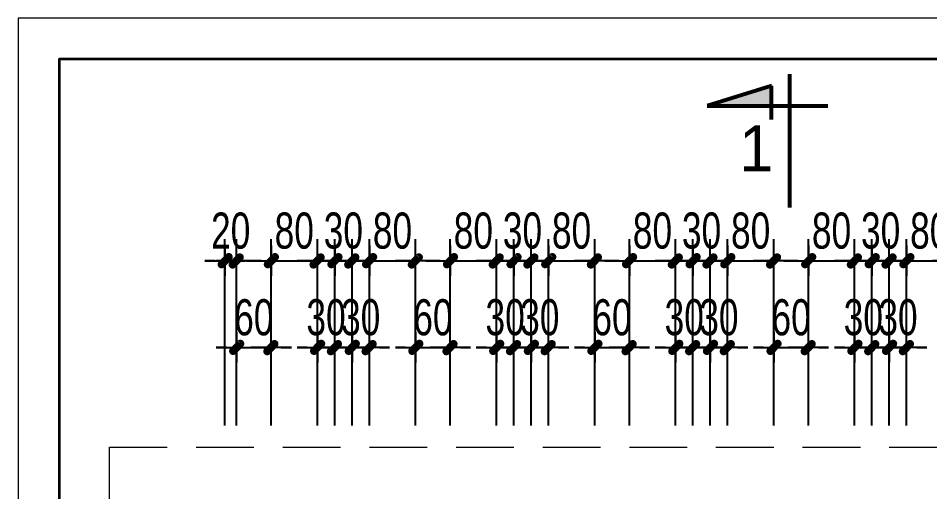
# Model space of a CAD drawing. Header units: inches. Extents: x 88947 to 296847, y 35049 to 161062.
# Drawn here: x 208454 to 210032, y 76143 to 76963 of the extents above; entities that cross this region are included whole.
import ezdxf
from ezdxf.enums import TextEntityAlignment as Align

# ---------------------------------------------------------------- set-up
doc = ezdxf.new("R2010")
doc.units = ezdxf.units.IN
doc.header["$MEASUREMENT"] = 0
doc.header["$PDMODE"] = 1
doc.linetypes.add('DASHED', pattern=[0.75, 0.5, -0.25])
for name, color, linetype, lineweight in [('A-Dims', 145, 'Continuous', 25), ('A-Text', 30, 'Continuous', 9), ('A-Wall', 2, 'Continuous', 35), ('DIM', 7, 'Continuous', 25), ('KHUNG 2', 144, 'Continuous', 18), ('NETCAT', 4, 'Continuous', 53)]:
    doc.layers.add(name, color=color, linetype=linetype, lineweight=lineweight)
doc.styles.add('tieude', font='VSOUVB.TTF')
doc.styles.add('VNI-HELVE', font='VHELVEN.TTF')
doc.styles.add('VNI-HELVE-CONDENSE', font='VNARIAL.TTF', dxfattribs={"width": 0.7})
doc.dimstyles.new('TAS-50', dxfattribs={"dimscale": 25, "dimtxt": 2.5, "dimasz": 0.7, "dimexe": 1.5, "dimexo": 1.5, "dimgap": 0.8, "dimtad": 1, "dimdec": 0, "dimzin": 3, "dimdsep": 46, "dimtxsty": 'VNI-HELVE-CONDENSE', "dimblk": 'TICK', "dimcen": 2.5, "dimclrt": 71, "dimazin": 2, "dimtfac": 0.75, "dimtdec": 0, "dimtix": 1, "dimtmove": 2, "dimatfit": 2, "dimldrblk": 'TICK123', "dimfxl": 1.5, "dimtolj": 1, "dimtzin": 0, "dimarcsym": 0})

# ---------------------------------------------------------------- blocks, each defined once
blk = doc.blocks.new('khung ten')
at = {"layer": 'A-Wall', "ltscale": 0.7}
blk.add_lwpolyline([(267204.1, -219099.4), (305804.1, -219099.4), (305804.1, -190799.4), (267204.1, -190799.4)], close=True, dxfattribs=at)
at = {"layer": 'KHUNG 2', "ltscale": 0.7}
blk.add_lwpolyline([(267004.1, -219299.4), (306004.1, -219299.4), (306004.1, -190599.4), (267004.1, -190599.4)], close=True, dxfattribs=at)
blk = doc.blocks.new('TICK')
at = {"layer": 'A-Dims', "color": 1}
for p, q in [((0, 1.5), (0, -1.5)), ((-2, 0), (2, 0))]:
    blk.add_line(p, q, dxfattribs=at)
at = {"layer": 'A-Dims', "color": 1, "const_width": 0.788}
blk.add_lwpolyline([(-0.334, -0.349), (0.383, 0.378)], dxfattribs=at)
at = {"layer": 'A-Dims', "color": 1, "const_width": 0.394}
for points in [[(0.244, 0.517, -0.414214), (0.523, 0.517, -1)], [(0.523, 0.517, -0.414214), (0.523, 0.238, -1)], [(-0.473, -0.21, 0.414214), (-0.473, -0.488, 1)], [(-0.473, -0.488, 0.414214), (-0.195, -0.488, 1)]]:
    blk.add_lwpolyline(points, format="xyb", dxfattribs=at)
blk = doc.blocks.new('*D1277')
at = {"layer": 'Defpoints', "color": 0}
for p in [(208832.2, 76542.8), (208812.2, 76220.5), (208832.2, 76220.5)]:
    blk.add_point(p, dxfattribs=at)
at = {"layer": 'DIM', "color": 0, "lineweight": -2}
for p, q in [((208812.2, 76258), (208812.2, 76580.3)), ((208832.2, 76258), (208832.2, 76580.3)), ((208794.7, 76542.8), (208777.2, 76542.8)), ((208812.2, 76542.8), (208832.2, 76542.8)), ((208849.7, 76542.8), (208867.2, 76542.8))]:
    blk.add_line(p, q, dxfattribs=at)
at = {"layer": 'DIM', "color": 0, "lineweight": -2, "xscale": 17.5, "yscale": 17.5, "zscale": 17.5}
blk.add_blockref('TICK', (208812.2, 76542.8), dxfattribs=at)
at = {"layer": 'DIM', "color": 0, "lineweight": -2, "xscale": 17.5, "yscale": 17.5, "zscale": 17.5, "rotation": 180}
blk.add_blockref('TICK', (208832.2, 76542.8), dxfattribs=at)
at = {"layer": 'DIM', "color": 71, "insert": (208822.2, 76594.7), "char_height": 62.5, "attachment_point": 5, "style": 'VNI-HELVE-CONDENSE'}
blk.add_mtext('\\A1;20', dxfattribs=at)
blk = doc.blocks.new('TICK123')
at = {"layer": 'A-Dims', "color": 1}
blk.add_lwpolyline([(0.046, 0, 0, 0.84, 0), (-2.111, 0, 8.4, 8.4, 0)], format="xyseb", dxfattribs=at)
blk = doc.blocks.new('*D1278')
at = {"layer": 'Defpoints', "color": 0}
for p in [(208892.2, 76392.8), (208832.2, 76220.5), (208892.2, 76220.5)]:
    blk.add_point(p, dxfattribs=at)
at = {"layer": 'DIM', "color": 0, "lineweight": -2}
for p, q in [((208832.2, 76258), (208832.2, 76430.3)), ((208892.2, 76258), (208892.2, 76430.3)), ((208814.7, 76392.8), (208797.2, 76392.8)), ((208832.2, 76392.8), (208892.2, 76392.8)), ((208909.7, 76392.8), (208927.2, 76392.8))]:
    blk.add_line(p, q, dxfattribs=at)
at = {"layer": 'DIM', "color": 0, "lineweight": -2, "xscale": 17.5, "yscale": 17.5, "zscale": 17.5}
blk.add_blockref('TICK', (208832.2, 76392.8), dxfattribs=at)
at = {"layer": 'DIM', "color": 0, "lineweight": -2, "xscale": 17.5, "yscale": 17.5, "zscale": 17.5, "rotation": 180}
blk.add_blockref('TICK', (208892.2, 76392.8), dxfattribs=at)
at = {"layer": 'DIM', "color": 71, "insert": (208862.2, 76444.7), "char_height": 62.5, "attachment_point": 5, "style": 'VNI-HELVE-CONDENSE'}
blk.add_mtext('\\A1;60', dxfattribs=at)
blk = doc.blocks.new('*D1279')
at = {"layer": 'Defpoints', "color": 0}
for p in [(208972.2, 76542.8), (208892.2, 76220.5), (208972.2, 76220.5)]:
    blk.add_point(p, dxfattribs=at)
at = {"layer": 'DIM', "color": 0, "lineweight": -2}
for p, q in [((208892.2, 76258), (208892.2, 76580.3)), ((208972.2, 76258), (208972.2, 76580.3)), ((208874.7, 76542.8), (208857.2, 76542.8)), ((208892.2, 76542.8), (208972.2, 76542.8)), ((208989.7, 76542.8), (209007.2, 76542.8))]:
    blk.add_line(p, q, dxfattribs=at)
at = {"layer": 'DIM', "color": 0, "lineweight": -2, "xscale": 17.5, "yscale": 17.5, "zscale": 17.5}
blk.add_blockref('TICK', (208892.2, 76542.8), dxfattribs=at)
at = {"layer": 'DIM', "color": 0, "lineweight": -2, "xscale": 17.5, "yscale": 17.5, "zscale": 17.5, "rotation": 180}
blk.add_blockref('TICK', (208972.2, 76542.8), dxfattribs=at)
at = {"layer": 'DIM', "color": 71, "insert": (208932.2, 76594.7), "char_height": 62.5, "attachment_point": 5, "style": 'VNI-HELVE-CONDENSE'}
blk.add_mtext('\\A1;80', dxfattribs=at)
blk = doc.blocks.new('*D1280')
at = {"layer": 'Defpoints', "color": 0}
for p in [(209002.2, 76392.8), (208972.2, 76220.5), (209002.2, 76220.5)]:
    blk.add_point(p, dxfattribs=at)
at = {"layer": 'DIM', "color": 0, "lineweight": -2}
for p, q in [((208972.2, 76258), (208972.2, 76430.3)), ((209002.2, 76258), (209002.2, 76430.3)), ((208954.7, 76392.8), (208937.2, 76392.8)), ((208972.2, 76392.8), (209002.2, 76392.8)), ((209019.7, 76392.8), (209037.2, 76392.8))]:
    blk.add_line(p, q, dxfattribs=at)
at = {"layer": 'DIM', "color": 0, "lineweight": -2, "xscale": 17.5, "yscale": 17.5, "zscale": 17.5}
blk.add_blockref('TICK', (208972.2, 76392.8), dxfattribs=at)
at = {"layer": 'DIM', "color": 0, "lineweight": -2, "xscale": 17.5, "yscale": 17.5, "zscale": 17.5, "rotation": 180}
blk.add_blockref('TICK', (209002.2, 76392.8), dxfattribs=at)
at = {"layer": 'DIM', "color": 71, "insert": (208987.2, 76444.8), "char_height": 62.5, "attachment_point": 5, "style": 'VNI-HELVE-CONDENSE'}
blk.add_mtext('\\A1;30', dxfattribs=at)
blk = doc.blocks.new('*D1281')
at = {"layer": 'Defpoints', "color": 0}
for p in [(209032.2, 76542.8), (209002.2, 76220.5), (209032.2, 76220.5)]:
    blk.add_point(p, dxfattribs=at)
at = {"layer": 'DIM', "color": 0, "lineweight": -2}
for p, q in [((209002.2, 76258), (209002.2, 76580.3)), ((209032.2, 76258), (209032.2, 76580.3)), ((208984.7, 76542.8), (208967.2, 76542.8)), ((209002.2, 76542.8), (209032.2, 76542.8)), ((209049.7, 76542.8), (209067.2, 76542.8))]:
    blk.add_line(p, q, dxfattribs=at)
at = {"layer": 'DIM', "color": 0, "lineweight": -2, "xscale": 17.5, "yscale": 17.5, "zscale": 17.5}
blk.add_blockref('TICK', (209002.2, 76542.8), dxfattribs=at)
at = {"layer": 'DIM', "color": 0, "lineweight": -2, "xscale": 17.5, "yscale": 17.5, "zscale": 17.5, "rotation": 180}
blk.add_blockref('TICK', (209032.2, 76542.8), dxfattribs=at)
at = {"layer": 'DIM', "color": 71, "insert": (209017.2, 76594.8), "char_height": 62.5, "attachment_point": 5, "style": 'VNI-HELVE-CONDENSE'}
blk.add_mtext('\\A1;30', dxfattribs=at)
blk = doc.blocks.new('*D1282')
at = {"layer": 'Defpoints', "color": 0}
for p in [(209062.2, 76392.8), (209032.2, 76220.5), (209062.2, 76220.5)]:
    blk.add_point(p, dxfattribs=at)
at = {"layer": 'DIM', "color": 0, "lineweight": -2}
for p, q in [((209032.2, 76258), (209032.2, 76430.3)), ((209062.2, 76258), (209062.2, 76430.3)), ((209014.7, 76392.8), (208997.2, 76392.8)), ((209032.2, 76392.8), (209062.2, 76392.8)), ((209079.7, 76392.8), (209097.2, 76392.8))]:
    blk.add_line(p, q, dxfattribs=at)
at = {"layer": 'DIM', "color": 0, "lineweight": -2, "xscale": 17.5, "yscale": 17.5, "zscale": 17.5}
blk.add_blockref('TICK', (209032.2, 76392.8), dxfattribs=at)
at = {"layer": 'DIM', "color": 0, "lineweight": -2, "xscale": 17.5, "yscale": 17.5, "zscale": 17.5, "rotation": 180}
blk.add_blockref('TICK', (209062.2, 76392.8), dxfattribs=at)
at = {"layer": 'DIM', "color": 71, "insert": (209047.2, 76444.8), "char_height": 62.5, "attachment_point": 5, "style": 'VNI-HELVE-CONDENSE'}
blk.add_mtext('\\A1;30', dxfattribs=at)
blk = doc.blocks.new('*D1283')
at = {"layer": 'Defpoints', "color": 0}
for p in [(209142.2, 76542.8), (209062.2, 76220.5), (209142.2, 76220.5)]:
    blk.add_point(p, dxfattribs=at)
at = {"layer": 'DIM', "color": 0, "lineweight": -2}
for p, q in [((209062.2, 76258), (209062.2, 76580.3)), ((209142.2, 76258), (209142.2, 76580.3)), ((209044.7, 76542.8), (209027.2, 76542.8)), ((209062.2, 76542.8), (209142.2, 76542.8)), ((209159.7, 76542.8), (209177.2, 76542.8))]:
    blk.add_line(p, q, dxfattribs=at)
at = {"layer": 'DIM', "color": 0, "lineweight": -2, "xscale": 17.5, "yscale": 17.5, "zscale": 17.5}
blk.add_blockref('TICK', (209062.2, 76542.8), dxfattribs=at)
at = {"layer": 'DIM', "color": 0, "lineweight": -2, "xscale": 17.5, "yscale": 17.5, "zscale": 17.5, "rotation": 180}
blk.add_blockref('TICK', (209142.2, 76542.8), dxfattribs=at)
at = {"layer": 'DIM', "color": 71, "insert": (209102.2, 76594.7), "char_height": 62.5, "attachment_point": 5, "style": 'VNI-HELVE-CONDENSE'}
blk.add_mtext('\\A1;80', dxfattribs=at)
blk = doc.blocks.new('*D1284')
at = {"layer": 'Defpoints', "color": 0}
for p in [(209312.2, 76392.8), (209282.2, 76220.5), (209312.2, 76220.5)]:
    blk.add_point(p, dxfattribs=at)
at = {"layer": 'DIM', "color": 0, "lineweight": -2}
for p, q in [((209282.2, 76258), (209282.2, 76430.3)), ((209312.2, 76258), (209312.2, 76430.3)), ((209264.7, 76392.8), (209247.2, 76392.8)), ((209282.2, 76392.8), (209312.2, 76392.8)), ((209329.7, 76392.8), (209347.2, 76392.8))]:
    blk.add_line(p, q, dxfattribs=at)
at = {"layer": 'DIM', "color": 0, "lineweight": -2, "xscale": 17.5, "yscale": 17.5, "zscale": 17.5}
blk.add_blockref('TICK', (209282.2, 76392.8), dxfattribs=at)
at = {"layer": 'DIM', "color": 0, "lineweight": -2, "xscale": 17.5, "yscale": 17.5, "zscale": 17.5, "rotation": 180}
blk.add_blockref('TICK', (209312.2, 76392.8), dxfattribs=at)
at = {"layer": 'DIM', "color": 71, "insert": (209297.2, 76444.8), "char_height": 62.5, "attachment_point": 5, "style": 'VNI-HELVE-CONDENSE'}
blk.add_mtext('\\A1;30', dxfattribs=at)
blk = doc.blocks.new('*D1285')
at = {"layer": 'Defpoints', "color": 0}
for p in [(209372.2, 76392.8), (209342.2, 76220.5), (209372.2, 76220.5)]:
    blk.add_point(p, dxfattribs=at)
at = {"layer": 'DIM', "color": 0, "lineweight": -2}
for p, q in [((209342.2, 76258), (209342.2, 76430.3)), ((209372.2, 76258), (209372.2, 76430.3)), ((209324.7, 76392.8), (209307.2, 76392.8)), ((209342.2, 76392.8), (209372.2, 76392.8)), ((209389.7, 76392.8), (209407.2, 76392.8))]:
    blk.add_line(p, q, dxfattribs=at)
at = {"layer": 'DIM', "color": 0, "lineweight": -2, "xscale": 17.5, "yscale": 17.5, "zscale": 17.5}
blk.add_blockref('TICK', (209342.2, 76392.8), dxfattribs=at)
at = {"layer": 'DIM', "color": 0, "lineweight": -2, "xscale": 17.5, "yscale": 17.5, "zscale": 17.5, "rotation": 180}
blk.add_blockref('TICK', (209372.2, 76392.8), dxfattribs=at)
at = {"layer": 'DIM', "color": 71, "insert": (209357.2, 76444.8), "char_height": 62.5, "attachment_point": 5, "style": 'VNI-HELVE-CONDENSE'}
blk.add_mtext('\\A1;30', dxfattribs=at)
blk = doc.blocks.new('*D1286')
at = {"layer": 'Defpoints', "color": 0}
for p in [(209452.2, 76542.8), (209372.2, 76220.5), (209452.2, 76220.5)]:
    blk.add_point(p, dxfattribs=at)
at = {"layer": 'DIM', "color": 0, "lineweight": -2}
for p, q in [((209372.2, 76258), (209372.2, 76580.3)), ((209452.2, 76258), (209452.2, 76580.3)), ((209354.7, 76542.8), (209337.2, 76542.8)), ((209372.2, 76542.8), (209452.2, 76542.8)), ((209469.7, 76542.8), (209487.2, 76542.8))]:
    blk.add_line(p, q, dxfattribs=at)
at = {"layer": 'DIM', "color": 0, "lineweight": -2, "xscale": 17.5, "yscale": 17.5, "zscale": 17.5}
blk.add_blockref('TICK', (209372.2, 76542.8), dxfattribs=at)
at = {"layer": 'DIM', "color": 0, "lineweight": -2, "xscale": 17.5, "yscale": 17.5, "zscale": 17.5, "rotation": 180}
blk.add_blockref('TICK', (209452.2, 76542.8), dxfattribs=at)
at = {"layer": 'DIM', "color": 71, "insert": (209412.2, 76594.7), "char_height": 62.5, "attachment_point": 5, "style": 'VNI-HELVE-CONDENSE'}
blk.add_mtext('\\A1;80', dxfattribs=at)
blk = doc.blocks.new('*D1287')
at = {"layer": 'Defpoints', "color": 0}
for p in [(209622.2, 76392.8), (209592.2, 76220.5), (209622.2, 76220.5)]:
    blk.add_point(p, dxfattribs=at)
at = {"layer": 'DIM', "color": 0, "lineweight": -2}
for p, q in [((209592.2, 76258), (209592.2, 76430.3)), ((209622.2, 76258), (209622.2, 76430.3)), ((209574.7, 76392.8), (209557.2, 76392.8)), ((209592.2, 76392.8), (209622.2, 76392.8)), ((209639.7, 76392.8), (209657.2, 76392.8))]:
    blk.add_line(p, q, dxfattribs=at)
at = {"layer": 'DIM', "color": 0, "lineweight": -2, "xscale": 17.5, "yscale": 17.5, "zscale": 17.5}
blk.add_blockref('TICK', (209592.2, 76392.8), dxfattribs=at)
at = {"layer": 'DIM', "color": 0, "lineweight": -2, "xscale": 17.5, "yscale": 17.5, "zscale": 17.5, "rotation": 180}
blk.add_blockref('TICK', (209622.2, 76392.8), dxfattribs=at)
at = {"layer": 'DIM', "color": 71, "insert": (209607.2, 76444.8), "char_height": 62.5, "attachment_point": 5, "style": 'VNI-HELVE-CONDENSE'}
blk.add_mtext('\\A1;30', dxfattribs=at)
blk = doc.blocks.new('*D1288')
at = {"layer": 'Defpoints', "color": 0}
for p in [(209682.2, 76392.8), (209652.2, 76220.5), (209682.2, 76220.5)]:
    blk.add_point(p, dxfattribs=at)
at = {"layer": 'DIM', "color": 0, "lineweight": -2}
for p, q in [((209652.2, 76258), (209652.2, 76430.3)), ((209682.2, 76258), (209682.2, 76430.3)), ((209634.7, 76392.8), (209617.2, 76392.8)), ((209652.2, 76392.8), (209682.2, 76392.8)), ((209699.7, 76392.8), (209717.2, 76392.8))]:
    blk.add_line(p, q, dxfattribs=at)
at = {"layer": 'DIM', "color": 0, "lineweight": -2, "xscale": 17.5, "yscale": 17.5, "zscale": 17.5}
blk.add_blockref('TICK', (209652.2, 76392.8), dxfattribs=at)
at = {"layer": 'DIM', "color": 0, "lineweight": -2, "xscale": 17.5, "yscale": 17.5, "zscale": 17.5, "rotation": 180}
blk.add_blockref('TICK', (209682.2, 76392.8), dxfattribs=at)
at = {"layer": 'DIM', "color": 71, "insert": (209667.2, 76444.8), "char_height": 62.5, "attachment_point": 5, "style": 'VNI-HELVE-CONDENSE'}
blk.add_mtext('\\A1;30', dxfattribs=at)
blk = doc.blocks.new('*D1289')
at = {"layer": 'Defpoints', "color": 0}
for p in [(209762.2, 76542.8), (209682.2, 76220.5), (209762.2, 76220.5)]:
    blk.add_point(p, dxfattribs=at)
at = {"layer": 'DIM', "color": 0, "lineweight": -2}
for p, q in [((209682.2, 76258), (209682.2, 76580.3)), ((209762.2, 76258), (209762.2, 76580.3)), ((209664.7, 76542.8), (209647.2, 76542.8)), ((209682.2, 76542.8), (209762.2, 76542.8)), ((209779.7, 76542.8), (209797.2, 76542.8))]:
    blk.add_line(p, q, dxfattribs=at)
at = {"layer": 'DIM', "color": 0, "lineweight": -2, "xscale": 17.5, "yscale": 17.5, "zscale": 17.5}
blk.add_blockref('TICK', (209682.2, 76542.8), dxfattribs=at)
at = {"layer": 'DIM', "color": 0, "lineweight": -2, "xscale": 17.5, "yscale": 17.5, "zscale": 17.5, "rotation": 180}
blk.add_blockref('TICK', (209762.2, 76542.8), dxfattribs=at)
at = {"layer": 'DIM', "color": 71, "insert": (209722.2, 76594.7), "char_height": 62.5, "attachment_point": 5, "style": 'VNI-HELVE-CONDENSE'}
blk.add_mtext('\\A1;80', dxfattribs=at)
blk = doc.blocks.new('*D1290')
at = {"layer": 'Defpoints', "color": 0}
for p in [(209932.2, 76392.8), (209902.2, 76220.5), (209932.2, 76220.5)]:
    blk.add_point(p, dxfattribs=at)
at = {"layer": 'DIM', "color": 0, "lineweight": -2}
for p, q in [((209902.2, 76258), (209902.2, 76430.3)), ((209932.2, 76258), (209932.2, 76430.3)), ((209884.7, 76392.8), (209867.2, 76392.8)), ((209902.2, 76392.8), (209932.2, 76392.8)), ((209949.7, 76392.8), (209967.2, 76392.8))]:
    blk.add_line(p, q, dxfattribs=at)
at = {"layer": 'DIM', "color": 0, "lineweight": -2, "xscale": 17.5, "yscale": 17.5, "zscale": 17.5}
blk.add_blockref('TICK', (209902.2, 76392.8), dxfattribs=at)
at = {"layer": 'DIM', "color": 0, "lineweight": -2, "xscale": 17.5, "yscale": 17.5, "zscale": 17.5, "rotation": 180}
blk.add_blockref('TICK', (209932.2, 76392.8), dxfattribs=at)
at = {"layer": 'DIM', "color": 71, "insert": (209917.2, 76444.8), "char_height": 62.5, "attachment_point": 5, "style": 'VNI-HELVE-CONDENSE'}
blk.add_mtext('\\A1;30', dxfattribs=at)
blk = doc.blocks.new('*D1291')
at = {"layer": 'Defpoints', "color": 0}
for p in [(209992.2, 76392.8), (209962.2, 76220.5), (209992.2, 76220.5)]:
    blk.add_point(p, dxfattribs=at)
at = {"layer": 'DIM', "color": 0, "lineweight": -2}
for p, q in [((209962.2, 76258), (209962.2, 76430.3)), ((209992.2, 76258), (209992.2, 76430.3)), ((209944.7, 76392.8), (209927.2, 76392.8)), ((209962.2, 76392.8), (209992.2, 76392.8)), ((210009.7, 76392.8), (210027.2, 76392.8))]:
    blk.add_line(p, q, dxfattribs=at)
at = {"layer": 'DIM', "color": 0, "lineweight": -2, "xscale": 17.5, "yscale": 17.5, "zscale": 17.5}
blk.add_blockref('TICK', (209962.2, 76392.8), dxfattribs=at)
at = {"layer": 'DIM', "color": 0, "lineweight": -2, "xscale": 17.5, "yscale": 17.5, "zscale": 17.5, "rotation": 180}
blk.add_blockref('TICK', (209992.2, 76392.8), dxfattribs=at)
at = {"layer": 'DIM', "color": 71, "insert": (209977.2, 76444.8), "char_height": 62.5, "attachment_point": 5, "style": 'VNI-HELVE-CONDENSE'}
blk.add_mtext('\\A1;30', dxfattribs=at)
blk = doc.blocks.new('*D1292')
at = {"layer": 'Defpoints', "color": 0}
for p in [(210072.2, 76542.8), (209992.2, 76220.5), (210072.2, 76220.5)]:
    blk.add_point(p, dxfattribs=at)
at = {"layer": 'DIM', "color": 0, "lineweight": -2}
for p, q in [((209992.2, 76258), (209992.2, 76580.3)), ((210072.2, 76258), (210072.2, 76580.3)), ((209974.7, 76542.8), (209957.2, 76542.8)), ((209992.2, 76542.8), (210072.2, 76542.8)), ((210089.7, 76542.8), (210107.2, 76542.8))]:
    blk.add_line(p, q, dxfattribs=at)
at = {"layer": 'DIM', "color": 0, "lineweight": -2, "xscale": 17.5, "yscale": 17.5, "zscale": 17.5}
blk.add_blockref('TICK', (209992.2, 76542.8), dxfattribs=at)
at = {"layer": 'DIM', "color": 0, "lineweight": -2, "xscale": 17.5, "yscale": 17.5, "zscale": 17.5, "rotation": 180}
blk.add_blockref('TICK', (210072.2, 76542.8), dxfattribs=at)
at = {"layer": 'DIM', "color": 71, "insert": (210032.2, 76594.7), "char_height": 62.5, "attachment_point": 5, "style": 'VNI-HELVE-CONDENSE'}
blk.add_mtext('\\A1;80', dxfattribs=at)
blk = doc.blocks.new('*D1311')
at = {"layer": 'Defpoints', "color": 0}
for p in [(209202.2, 76392.8), (209142.2, 76220.5), (209202.2, 76220.5)]:
    blk.add_point(p, dxfattribs=at)
at = {"layer": 'DIM', "color": 0, "lineweight": -2}
for p, q in [((209142.2, 76258), (209142.2, 76430.3)), ((209202.2, 76258), (209202.2, 76430.3)), ((209124.7, 76392.8), (209107.2, 76392.8)), ((209142.2, 76392.8), (209202.2, 76392.8)), ((209219.7, 76392.8), (209237.2, 76392.8))]:
    blk.add_line(p, q, dxfattribs=at)
at = {"layer": 'DIM', "color": 0, "lineweight": -2, "xscale": 17.5, "yscale": 17.5, "zscale": 17.5}
blk.add_blockref('TICK', (209142.2, 76392.8), dxfattribs=at)
at = {"layer": 'DIM', "color": 0, "lineweight": -2, "xscale": 17.5, "yscale": 17.5, "zscale": 17.5, "rotation": 180}
blk.add_blockref('TICK', (209202.2, 76392.8), dxfattribs=at)
at = {"layer": 'DIM', "color": 71, "insert": (209172.2, 76444.7), "char_height": 62.5, "attachment_point": 5, "style": 'VNI-HELVE-CONDENSE'}
blk.add_mtext('\\A1;60', dxfattribs=at)
blk = doc.blocks.new('*D1312')
at = {"layer": 'Defpoints', "color": 0}
for p in [(209342.2, 76542.8), (209312.2, 76220.5), (209342.2, 76220.5)]:
    blk.add_point(p, dxfattribs=at)
at = {"layer": 'DIM', "color": 0, "lineweight": -2}
for p, q in [((209312.2, 76258), (209312.2, 76580.3)), ((209342.2, 76258), (209342.2, 76580.3)), ((209294.7, 76542.8), (209277.2, 76542.8)), ((209312.2, 76542.8), (209342.2, 76542.8)), ((209359.7, 76542.8), (209377.2, 76542.8))]:
    blk.add_line(p, q, dxfattribs=at)
at = {"layer": 'DIM', "color": 0, "lineweight": -2, "xscale": 17.5, "yscale": 17.5, "zscale": 17.5}
blk.add_blockref('TICK', (209312.2, 76542.8), dxfattribs=at)
at = {"layer": 'DIM', "color": 0, "lineweight": -2, "xscale": 17.5, "yscale": 17.5, "zscale": 17.5, "rotation": 180}
blk.add_blockref('TICK', (209342.2, 76542.8), dxfattribs=at)
at = {"layer": 'DIM', "color": 71, "insert": (209327.2, 76594.8), "char_height": 62.5, "attachment_point": 5, "style": 'VNI-HELVE-CONDENSE'}
blk.add_mtext('\\A1;30', dxfattribs=at)
blk = doc.blocks.new('*D1313')
at = {"layer": 'Defpoints', "color": 0}
for p in [(209282.2, 76542.8), (209202.2, 76220.5), (209282.2, 76220.5)]:
    blk.add_point(p, dxfattribs=at)
at = {"layer": 'DIM', "color": 0, "lineweight": -2}
for p, q in [((209202.2, 76258), (209202.2, 76580.3)), ((209282.2, 76258), (209282.2, 76580.3)), ((209184.7, 76542.8), (209167.2, 76542.8)), ((209202.2, 76542.8), (209282.2, 76542.8)), ((209299.7, 76542.8), (209317.2, 76542.8))]:
    blk.add_line(p, q, dxfattribs=at)
at = {"layer": 'DIM', "color": 0, "lineweight": -2, "xscale": 17.5, "yscale": 17.5, "zscale": 17.5}
blk.add_blockref('TICK', (209202.2, 76542.8), dxfattribs=at)
at = {"layer": 'DIM', "color": 0, "lineweight": -2, "xscale": 17.5, "yscale": 17.5, "zscale": 17.5, "rotation": 180}
blk.add_blockref('TICK', (209282.2, 76542.8), dxfattribs=at)
at = {"layer": 'DIM', "color": 71, "insert": (209242.2, 76594.7), "char_height": 62.5, "attachment_point": 5, "style": 'VNI-HELVE-CONDENSE'}
blk.add_mtext('\\A1;80', dxfattribs=at)
blk = doc.blocks.new('*D1314')
at = {"layer": 'Defpoints', "color": 0}
for p in [(209512.2, 76392.8), (209452.2, 76220.5), (209512.2, 76220.5)]:
    blk.add_point(p, dxfattribs=at)
at = {"layer": 'DIM', "color": 0, "lineweight": -2}
for p, q in [((209452.2, 76258), (209452.2, 76430.3)), ((209512.2, 76258), (209512.2, 76430.3)), ((209434.7, 76392.8), (209417.2, 76392.8)), ((209452.2, 76392.8), (209512.2, 76392.8)), ((209529.7, 76392.8), (209547.2, 76392.8))]:
    blk.add_line(p, q, dxfattribs=at)
at = {"layer": 'DIM', "color": 0, "lineweight": -2, "xscale": 17.5, "yscale": 17.5, "zscale": 17.5}
blk.add_blockref('TICK', (209452.2, 76392.8), dxfattribs=at)
at = {"layer": 'DIM', "color": 0, "lineweight": -2, "xscale": 17.5, "yscale": 17.5, "zscale": 17.5, "rotation": 180}
blk.add_blockref('TICK', (209512.2, 76392.8), dxfattribs=at)
at = {"layer": 'DIM', "color": 71, "insert": (209482.2, 76444.7), "char_height": 62.5, "attachment_point": 5, "style": 'VNI-HELVE-CONDENSE'}
blk.add_mtext('\\A1;60', dxfattribs=at)
blk = doc.blocks.new('*D1315')
at = {"layer": 'Defpoints', "color": 0}
for p in [(209652.2, 76542.8), (209622.2, 76220.5), (209652.2, 76220.5)]:
    blk.add_point(p, dxfattribs=at)
at = {"layer": 'DIM', "color": 0, "lineweight": -2}
for p, q in [((209622.2, 76258), (209622.2, 76580.3)), ((209652.2, 76258), (209652.2, 76580.3)), ((209604.7, 76542.8), (209587.2, 76542.8)), ((209622.2, 76542.8), (209652.2, 76542.8)), ((209669.7, 76542.8), (209687.2, 76542.8))]:
    blk.add_line(p, q, dxfattribs=at)
at = {"layer": 'DIM', "color": 0, "lineweight": -2, "xscale": 17.5, "yscale": 17.5, "zscale": 17.5}
blk.add_blockref('TICK', (209622.2, 76542.8), dxfattribs=at)
at = {"layer": 'DIM', "color": 0, "lineweight": -2, "xscale": 17.5, "yscale": 17.5, "zscale": 17.5, "rotation": 180}
blk.add_blockref('TICK', (209652.2, 76542.8), dxfattribs=at)
at = {"layer": 'DIM', "color": 71, "insert": (209637.2, 76594.8), "char_height": 62.5, "attachment_point": 5, "style": 'VNI-HELVE-CONDENSE'}
blk.add_mtext('\\A1;30', dxfattribs=at)
blk = doc.blocks.new('*D1316')
at = {"layer": 'Defpoints', "color": 0}
for p in [(209592.2, 76542.8), (209512.2, 76220.5), (209592.2, 76220.5)]:
    blk.add_point(p, dxfattribs=at)
at = {"layer": 'DIM', "color": 0, "lineweight": -2}
for p, q in [((209512.2, 76258), (209512.2, 76580.3)), ((209592.2, 76258), (209592.2, 76580.3)), ((209494.7, 76542.8), (209477.2, 76542.8)), ((209512.2, 76542.8), (209592.2, 76542.8)), ((209609.7, 76542.8), (209627.2, 76542.8))]:
    blk.add_line(p, q, dxfattribs=at)
at = {"layer": 'DIM', "color": 0, "lineweight": -2, "xscale": 17.5, "yscale": 17.5, "zscale": 17.5}
blk.add_blockref('TICK', (209512.2, 76542.8), dxfattribs=at)
at = {"layer": 'DIM', "color": 0, "lineweight": -2, "xscale": 17.5, "yscale": 17.5, "zscale": 17.5, "rotation": 180}
blk.add_blockref('TICK', (209592.2, 76542.8), dxfattribs=at)
at = {"layer": 'DIM', "color": 71, "insert": (209552.2, 76594.7), "char_height": 62.5, "attachment_point": 5, "style": 'VNI-HELVE-CONDENSE'}
blk.add_mtext('\\A1;80', dxfattribs=at)
blk = doc.blocks.new('*D1317')
at = {"layer": 'Defpoints', "color": 0}
for p in [(209822.2, 76392.8), (209762.2, 76220.5), (209822.2, 76220.5)]:
    blk.add_point(p, dxfattribs=at)
at = {"layer": 'DIM', "color": 0, "lineweight": -2}
for p, q in [((209762.2, 76258), (209762.2, 76430.3)), ((209822.2, 76258), (209822.2, 76430.3)), ((209744.7, 76392.8), (209727.2, 76392.8)), ((209762.2, 76392.8), (209822.2, 76392.8)), ((209839.7, 76392.8), (209857.2, 76392.8))]:
    blk.add_line(p, q, dxfattribs=at)
at = {"layer": 'DIM', "color": 0, "lineweight": -2, "xscale": 17.5, "yscale": 17.5, "zscale": 17.5}
blk.add_blockref('TICK', (209762.2, 76392.8), dxfattribs=at)
at = {"layer": 'DIM', "color": 0, "lineweight": -2, "xscale": 17.5, "yscale": 17.5, "zscale": 17.5, "rotation": 180}
blk.add_blockref('TICK', (209822.2, 76392.8), dxfattribs=at)
at = {"layer": 'DIM', "color": 71, "insert": (209792.2, 76444.7), "char_height": 62.5, "attachment_point": 5, "style": 'VNI-HELVE-CONDENSE'}
blk.add_mtext('\\A1;60', dxfattribs=at)
blk = doc.blocks.new('*D1318')
at = {"layer": 'Defpoints', "color": 0}
for p in [(209962.2, 76542.8), (209932.2, 76220.5), (209962.2, 76220.5)]:
    blk.add_point(p, dxfattribs=at)
at = {"layer": 'DIM', "color": 0, "lineweight": -2}
for p, q in [((209932.2, 76258), (209932.2, 76580.3)), ((209962.2, 76258), (209962.2, 76580.3)), ((209914.7, 76542.8), (209897.2, 76542.8)), ((209932.2, 76542.8), (209962.2, 76542.8)), ((209979.7, 76542.8), (209997.2, 76542.8))]:
    blk.add_line(p, q, dxfattribs=at)
at = {"layer": 'DIM', "color": 0, "lineweight": -2, "xscale": 17.5, "yscale": 17.5, "zscale": 17.5}
blk.add_blockref('TICK', (209932.2, 76542.8), dxfattribs=at)
at = {"layer": 'DIM', "color": 0, "lineweight": -2, "xscale": 17.5, "yscale": 17.5, "zscale": 17.5, "rotation": 180}
blk.add_blockref('TICK', (209962.2, 76542.8), dxfattribs=at)
at = {"layer": 'DIM', "color": 71, "insert": (209947.2, 76594.8), "char_height": 62.5, "attachment_point": 5, "style": 'VNI-HELVE-CONDENSE'}
blk.add_mtext('\\A1;30', dxfattribs=at)
blk = doc.blocks.new('*D1319')
at = {"layer": 'Defpoints', "color": 0}
for p in [(209902.2, 76542.8), (209822.2, 76220.5), (209902.2, 76220.5)]:
    blk.add_point(p, dxfattribs=at)
at = {"layer": 'DIM', "color": 0, "lineweight": -2}
for p, q in [((209822.2, 76258), (209822.2, 76580.3)), ((209902.2, 76258), (209902.2, 76580.3)), ((209804.7, 76542.8), (209787.2, 76542.8)), ((209822.2, 76542.8), (209902.2, 76542.8)), ((209919.7, 76542.8), (209937.2, 76542.8))]:
    blk.add_line(p, q, dxfattribs=at)
at = {"layer": 'DIM', "color": 0, "lineweight": -2, "xscale": 17.5, "yscale": 17.5, "zscale": 17.5}
blk.add_blockref('TICK', (209822.2, 76542.8), dxfattribs=at)
at = {"layer": 'DIM', "color": 0, "lineweight": -2, "xscale": 17.5, "yscale": 17.5, "zscale": 17.5, "rotation": 180}
blk.add_blockref('TICK', (209902.2, 76542.8), dxfattribs=at)
at = {"layer": 'DIM', "color": 71, "insert": (209862.2, 76594.7), "char_height": 62.5, "attachment_point": 5, "style": 'VNI-HELVE-CONDENSE'}
blk.add_mtext('\\A1;80', dxfattribs=at)
blk = doc.blocks.new('dc')
at = {"layer": 'NETCAT'}
blk.add_hatch(color=256, dxfattribs=at).paths.add_polyline_path([(828, 672), (828, 147.5), (989.3, 147.5)])
for p, q in [((828, 672), (828, -310.1)), ((989.3, 147.5), (828, 672)), ((716.8, 147.5), (989.3, 147.5)), ((0, 0), (1086.8, 0))]:
    blk.add_line(p, q, dxfattribs=at)
at = {"style": 'VNI-HELVE', "flags": 4}
blk.add_attdef('E', text='', height=375, dxfattribs=at).set_placement((481.6, 272), align=Align.MIDDLE_CENTER)

msp = doc.modelspace()

# ---------------------------------------------------------------- linework, layer by layer
at = {"layer": 'KHUNG 2', "linetype": 'DASHED', "ltscale": 200}
msp.add_lwpolyline([(208612.2, 76220.5), (212212.2, 76220.5), (212212.2, 74320.5), (208612.2, 74320.5)], close=True, dxfattribs=at)

# ---------------------------------------------------------------- block references
ref = msp.add_blockref('dc', (209789.8, 76635.1), dxfattribs=dict(xscale=0.2124999999650754, yscale=0.2125000000232831, zscale=0.2125, rotation=90))
ref.add_attrib('E', '1', dxfattribs={"height": 79.7, "style": 'tieude'}).set_placement((209732, 76737.5), align=Align.MIDDLE_CENTER)
at = {"layer": 'A-Text', "xscale": 0.3535714285681024, "yscale": 0.3535714286845177, "zscale": 0.3535714286832132}
msp.add_blockref('khung ten', (114049.4, 144353.1), dxfattribs=at)

# ---------------------------------------------------------------- dimensions: what is measured, and where the dimension line sits
at = {"layer": 'DIM'}
for base, p1, p2, picture, middle in [((208832.2, 76542.8), (208812.2, 76220.5), (208832.2, 76220.5), '*D1277', (208822.2, 76594.7)), ((208972.2, 76542.8), (208892.2, 76220.5), (208972.2, 76220.5), '*D1279', (208932.2, 76594.7)), ((209032.2, 76542.8), (209002.2, 76220.5), (209032.2, 76220.5), '*D1281', (209017.2, 76594.8)), ((209142.2, 76542.8), (209062.2, 76220.5), (209142.2, 76220.5), '*D1283', (209102.2, 76594.7)), ((209282.2, 76542.8), (209202.2, 76220.5), (209282.2, 76220.5), '*D1313', (209242.2, 76594.7)), ((209342.2, 76542.8), (209312.2, 76220.5), (209342.2, 76220.5), '*D1312', (209327.2, 76594.8)), ((209452.2, 76542.8), (209372.2, 76220.5), (209452.2, 76220.5), '*D1286', (209412.2, 76594.7)), ((209592.2, 76542.8), (209512.2, 76220.5), (209592.2, 76220.5), '*D1316', (209552.2, 76594.7)), ((209652.2, 76542.8), (209622.2, 76220.5), (209652.2, 76220.5), '*D1315', (209637.2, 76594.8)), ((209762.2, 76542.8), (209682.2, 76220.5), (209762.2, 76220.5), '*D1289', (209722.2, 76594.7)), ((209902.2, 76542.8), (209822.2, 76220.5), (209902.2, 76220.5), '*D1319', (209862.2, 76594.7)), ((209962.2, 76542.8), (209932.2, 76220.5), (209962.2, 76220.5), '*D1318', (209947.2, 76594.8)), ((210072.2, 76542.8), (209992.2, 76220.5), (210072.2, 76220.5), '*D1292', (210032.2, 76594.7)), ((208892.2, 76392.8), (208832.2, 76220.5), (208892.2, 76220.5), '*D1278', (208862.2, 76444.7)), ((209002.2, 76392.8), (208972.2, 76220.5), (209002.2, 76220.5), '*D1280', (208987.2, 76444.8)), ((209062.2, 76392.8), (209032.2, 76220.5), (209062.2, 76220.5), '*D1282', (209047.2, 76444.8)), ((209202.2, 76392.8), (209142.2, 76220.5), (209202.2, 76220.5), '*D1311', (209172.2, 76444.7)), ((209312.2, 76392.8), (209282.2, 76220.5), (209312.2, 76220.5), '*D1284', (209297.2, 76444.8)), ((209372.2, 76392.8), (209342.2, 76220.5), (209372.2, 76220.5), '*D1285', (209357.2, 76444.8)), ((209512.2, 76392.8), (209452.2, 76220.5), (209512.2, 76220.5), '*D1314', (209482.2, 76444.7)), ((209622.2, 76392.8), (209592.2, 76220.5), (209622.2, 76220.5), '*D1287', (209607.2, 76444.8)), ((209682.2, 76392.8), (209652.2, 76220.5), (209682.2, 76220.5), '*D1288', (209667.2, 76444.8)), ((209822.2, 76392.8), (209762.2, 76220.5), (209822.2, 76220.5), '*D1317', (209792.2, 76444.7)), ((209932.2, 76392.8), (209902.2, 76220.5), (209932.2, 76220.5), '*D1290', (209917.2, 76444.8)), ((209992.2, 76392.8), (209962.2, 76220.5), (209992.2, 76220.5), '*D1291', (209977.2, 76444.8))]:
    dim = msp.add_linear_dim(base=base, p1=p1, p2=p2, dimstyle='TAS-50', dxfattribs=at)
    dim.commit()
    dim.dimension.update_dxf_attribs({"geometry": picture, "text_midpoint": middle})

doc.saveas('drawing.dxf')
